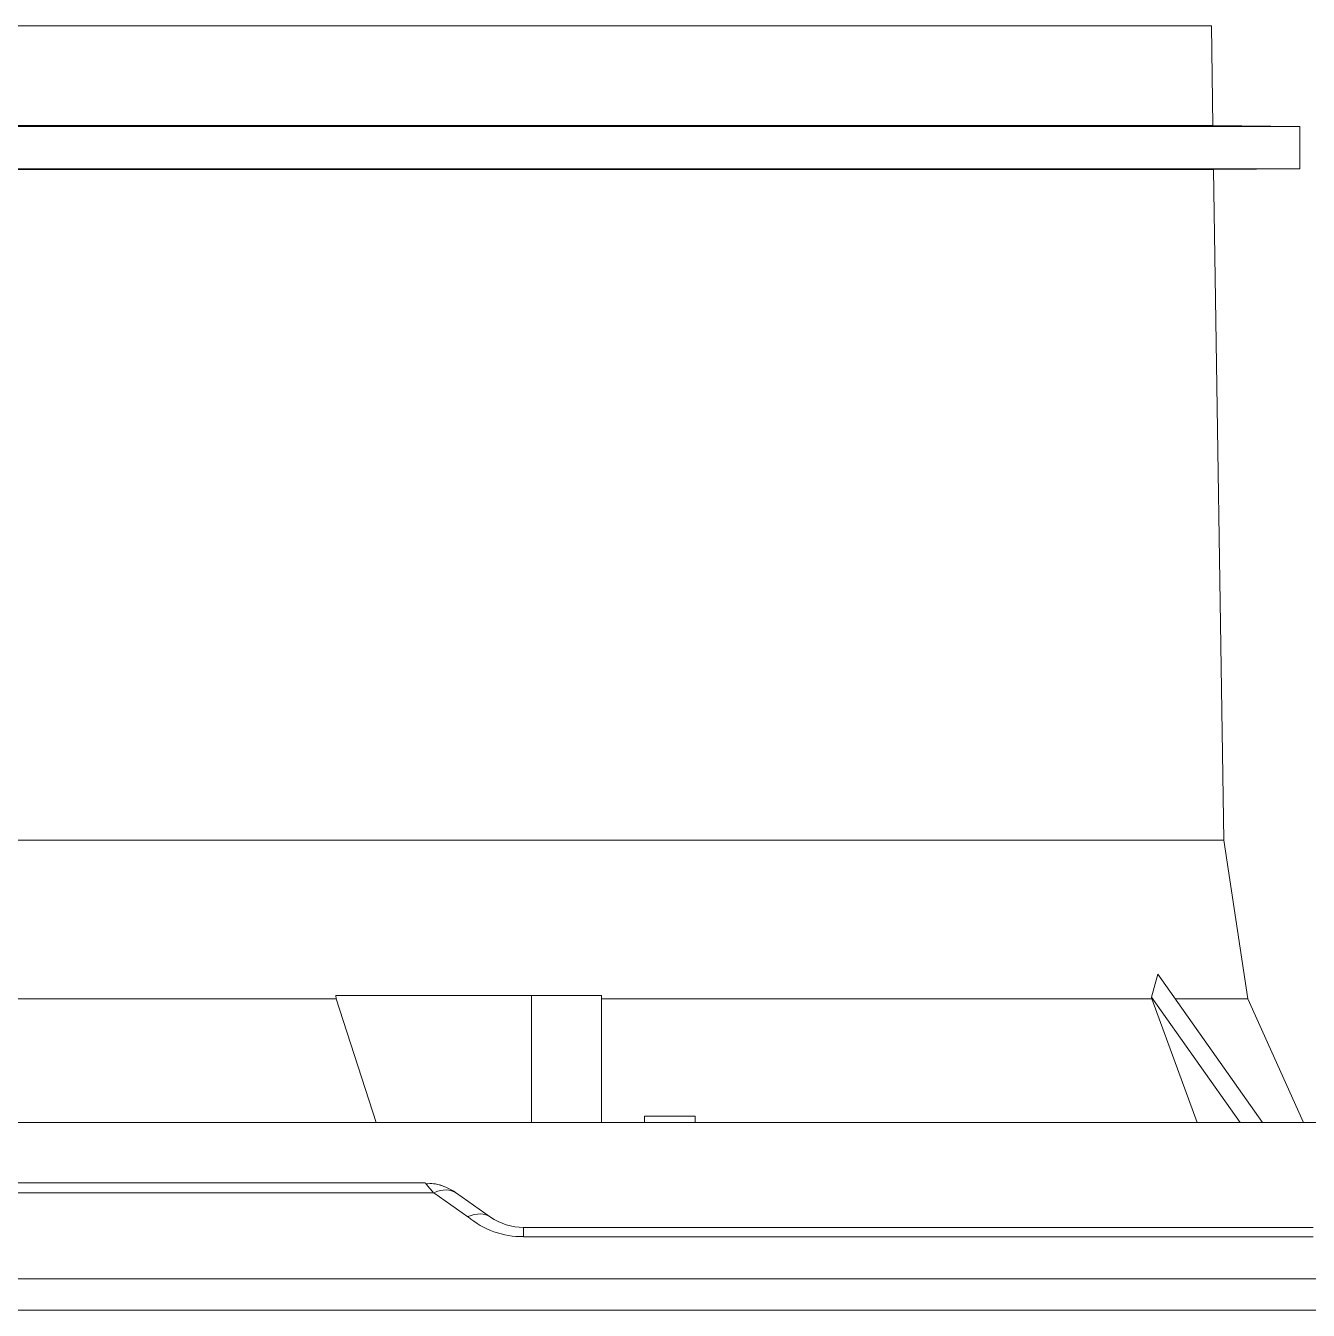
# Model space of a CAD drawing. Header units: millimetres. Extents: x 113490 to 142599, y -20467 to 115.
# Drawn here: x 126810.1 to 127012.1, y -6159.7 to -5957.5 of the extents above; entities that cross this region are included whole.
import ezdxf

# ---------------------------------------------------------------- set-up
doc = ezdxf.new("R2010")
doc.units = ezdxf.units.MM
doc.layers.add('DV1_0', color=7, linetype='Continuous')

msp = doc.modelspace()

# ---------------------------------------------------------------- linework, layer by layer
at = {"layer": 'DV1_0', "color": 7, "linetype": 'Continuous', "lineweight": 20}
for p, q in [((126996.82, -5957.48), (126069.7, -5957.48)), ((126874.37, -6141.22), (126786.95, -6141.22)), ((126874.37, -6141.22), (126879.76, -6144.99)), ((126888.5, -6148.14), (126888.5, -6146.68)), ((126888.5, -6148.14), (127012.82, -6148.14)), ((125975.64, -6154.76), (127090.88, -6154.76)), ((125975.64, -6159.73), (127090.88, -6159.73))]:
    msp.add_line(p, q, dxfattribs=at)
at = {"layer": 'DV1_0', "color": 7, "linetype": 'Continuous', "lineweight": 15}
for p, q in [((126997.05, -5973.22), (126996.82, -5957.48)), ((127010.76, -5973.34), (126055.76, -5973.34)), ((126997.05, -5973.22), (126069.47, -5973.22)), ((127010.76, -5973.34), (126997.05, -5973.22)), ((127010.76, -5980.02), (127010.76, -5973.34)), ((127010.76, -5980.02), (126055.76, -5980.02)), ((126997.16, -5980.14), (126069.36, -5980.14)), ((126997.16, -5980.14), (127010.76, -5980.02)), ((126998.76, -6085.69), (126997.16, -5980.14)), ((126998.76, -6085.69), (126067.76, -6085.69)), ((127002.57, -6110.72), (126998.76, -6085.69)), ((126987.38, -6110.43), (126988.36, -6106.81)), ((126988.36, -6106.81), (127004.88, -6130.18)), ((126859.02, -6110.72), (126651.54, -6110.72)), ((126858.96, -6110.18), (126859.02, -6110.72)), ((126858.96, -6110.18), (126889.79, -6110.18)), ((126859.02, -6110.72), (126865.32, -6130.18)), ((126889.79, -6110.18), (126900.81, -6110.18)), ((126889.79, -6110.18), (126889.79, -6130.18)), ((126900.81, -6110.18), (126900.81, -6130.18)), ((126987.42, -6110.72), (126900.81, -6110.72)), ((126987.42, -6110.72), (126987.38, -6110.43)), ((126987.38, -6110.43), (127001.35, -6130.18)), ((126994.57, -6130.18), (126987.42, -6110.72)), ((126991.12, -6110.72), (127002.57, -6110.72)), ((127011.32, -6130.18), (127002.57, -6110.72)), ((127030.6, -6130.18), (126036.69, -6130.18)), ((126907.56, -6129.18), (126915.56, -6129.18)), ((126907.56, -6129.18), (126907.56, -6130.18)), ((126915.56, -6130.18), (126915.56, -6129.18)), ((126873.04, -6139.68), (126788.28, -6139.68)), ((126877.71, -6141.11), (126877.95, -6141.28)), ((126877.95, -6141.28), (126883.34, -6145.05)), ((126888.5, -6146.68), (127012.82, -6146.68))]:
    msp.add_line(p, q, dxfattribs=at)
for centre, radius, start, end in [((126873.84, -6144.96), 5.18, 70.8028, 97.5937), ((126873.04, -6147.99), 8.31, 55, 74.1034), ((126888.5, -6137.68), 9, 235, 270)]:
    msp.add_arc(centre, radius, start, end, dxfattribs=at)
at = {"layer": 'DV1_0', "color": 7, "linetype": 'Continuous', "lineweight": 20}
msp.add_arc((126888.3, -6135), 13.14, 229.4667, 270.8885, dxfattribs=at)
at = {"layer": 'DV1_0', "color": 7, "linetype": 'Continuous', "lineweight": 15}
for centre in [(126874.37, -6146.39), (126879.76, -6150.16)]:
    msp.add_ellipse(centre, major_axis=(-3.58, -5.11), ratio=0.647809, start_param=3.141593, end_param=3.965842, dxfattribs=at)
msp.add_open_spline([(126873.04, -6139.68), (126873.04, -6139.68), (126873.04, -6139.68), (126873.05, -6139.68), (126873.05, -6139.69), (126873.06, -6139.7), (126873.07, -6139.72), (126873.09, -6139.75), (126873.12, -6139.78), (126873.14, -6139.8), (126873.15, -6139.82)], degree=3, knots=[0, 0, 0, 0, 0.0224356, 0.0453537, 0.0705465, 0.0992692, 0.1318335, 0.1687345, 0.2084763, 0.2462763, 0.2462763, 0.2462763, 0.2462763], dxfattribs=at)
at = {"layer": 'DV1_0', "color": 7, "linetype": 'Continuous', "lineweight": 20}
msp.add_open_spline([(126873.15, -6139.82), (126873.15, -6139.82), (126873.16, -6139.83), (126873.19, -6139.87), (126873.23, -6139.92), (126873.28, -6139.98), (126873.33, -6140.04), (126873.38, -6140.1), (126873.44, -6140.17), (126873.49, -6140.24), (126873.56, -6140.31), (126873.63, -6140.39), (126873.7, -6140.48), (126873.78, -6140.57), (126873.86, -6140.66), (126873.95, -6140.76), (126874.05, -6140.87), (126874.15, -6140.98), (126874.26, -6141.1), (126874.33, -6141.18), (126874.37, -6141.22)], degree=3, knots=[0.2462763, 0.2462763, 0.2462763, 0.2462763, 0.2491174, 0.2905793, 0.3326019, 0.3737722, 0.4137224, 0.4533359, 0.4930439, 0.5331815, 0.5739972, 0.6156977, 0.6584626, 0.7024547, 0.7478268, 0.7947289, 0.8432919, 0.8937212, 0.9459893, 1, 1, 1, 1], dxfattribs=at)

doc.saveas('drawing.dxf')
